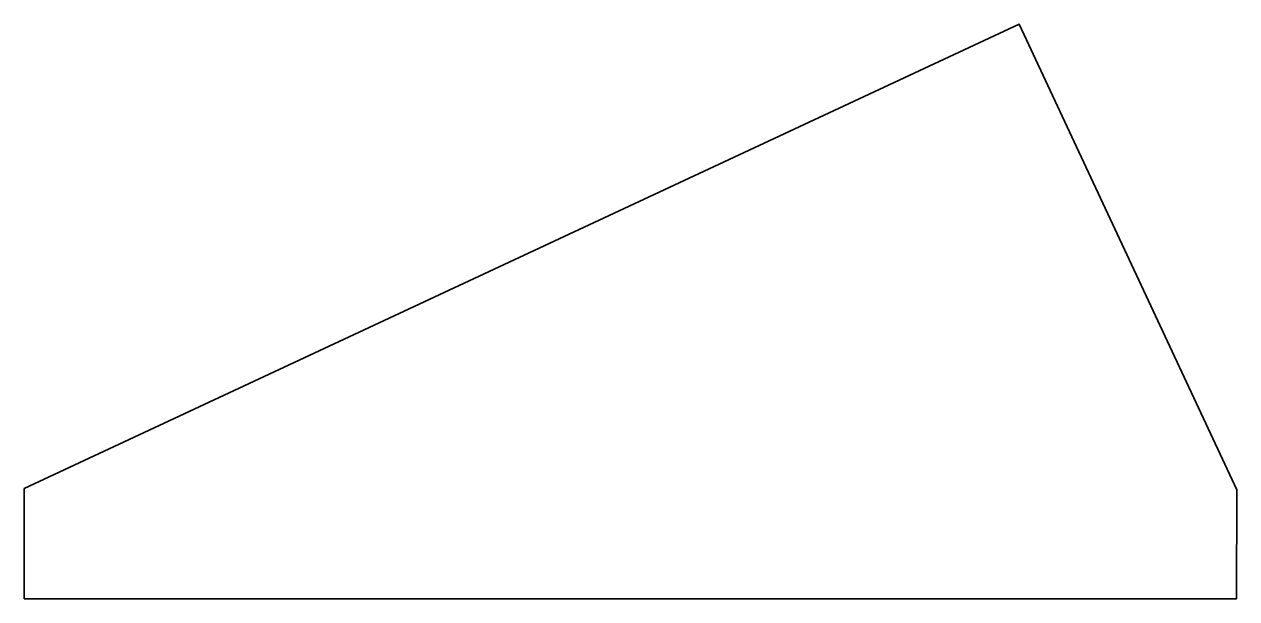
# Model space of a CAD drawing. Header units: millimetres. Extents: x 73 to 183, y -72 to -20.
import ezdxf

# ---------------------------------------------------------------- set-up
doc = ezdxf.new("R2010")
doc.units = ezdxf.units.MM
doc.header["$MEASUREMENT"] = 0
doc.layers.add('Calque 2', color=7, linetype='Continuous', lineweight=0)

msp = doc.modelspace()

# ---------------------------------------------------------------- linework, layer by layer
at = {"layer": 'Calque 2', "color": 12, "lineweight": 35, "true_color": 0xe30613}
msp.add_lwpolyline([(183.09, -62.12), (183.07, -72.01), (72.89, -72.01), (72.89, -62), (163.33, -19.83)], close=True, dxfattribs=at)

doc.saveas('drawing.dxf')
